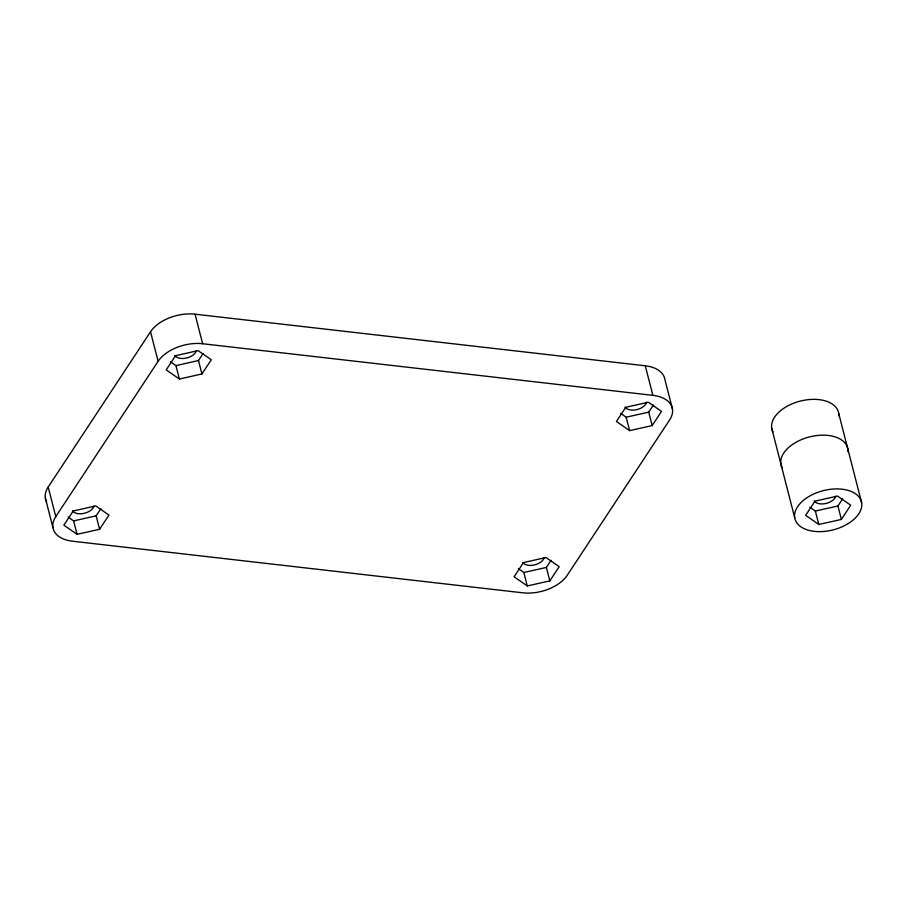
<?xml version="1.0" encoding="UTF-8"?>
<svg xmlns="http://www.w3.org/2000/svg" width="907" height="907" viewBox="0 0 907 907"><rect width="100%" height="100%" fill="white"/><g stroke="black" fill="none" stroke-linecap="round" stroke-linejoin="round"><path stroke-width="1.36" d="M46.631 501.843A34.33 20.226 -14.4 0 1 48.196 487.059L150.528 331.758A34.33 20.226 -14.4 0 1 195.05 314.185L645.285 365.793A34.33 20.226 -14.4 0 1 664.865 379.375L672.45 408.921M55.781 516.616L158.113 361.315A34.33 20.226 -14.4 0 1 202.635 343.742L652.87 395.35A34.33 20.226 -14.4 0 1 669.604 419.941L567.272 575.242A34.33 20.226 -14.4 0 1 522.749 592.815L72.515 541.207A34.33 20.226 -14.4 0 1 55.781 516.616L48.196 487.059M68.104 517.081L73.603 520.89L96.142 515.845L100.824 508.736M170.448 361.78L175.935 365.589L198.486 360.544L203.168 353.435M99.6 529.28L108.953 515.074L95.768 505.925L73.218 510.981L63.864 525.176L77.05 534.325L99.6 529.28L96.142 515.845M201.932 373.967L211.297 359.773L198.1 350.624L175.561 355.68L166.196 369.875L179.393 379.024L201.932 373.967L198.486 360.544M518.339 568.689L523.838 572.498L546.377 567.442L551.059 560.345M620.683 413.377L626.17 417.197L648.72 412.141L653.391 405.044M549.835 580.877L559.188 566.682L546.003 557.533L523.452 562.578L514.099 576.784L527.284 585.933L549.835 580.877L546.377 567.442M652.167 425.576L661.52 411.37L648.335 402.232L625.796 407.277L616.431 421.483L629.628 430.632L652.167 425.576L648.72 412.141M809.883 507.228L815.37 511.038L837.921 505.993L842.592 498.884M841.367 519.428L850.721 505.222L837.535 496.072L814.996 501.129L805.631 515.323L818.817 524.473L841.367 519.428L837.921 505.993M838.658 413.218L861.65 502.773A34.33 20.226 -14.4 0 1 814.282 531.355A34.33 20.226 -14.4 0 1 808.602 496.696A34.33 20.226 -14.4 0 1 861.65 502.773M815.37 511.038L818.817 524.473M771.71 428.217L794.713 517.772M645.285 365.793L652.87 395.35M626.17 417.197L629.628 430.632M523.838 572.498L527.284 585.933M195.05 314.185L202.635 343.742M175.935 365.589L179.393 379.024M150.528 331.758L158.113 361.315M73.603 520.89L77.05 534.325M45.35 498.079L52.935 527.625M196.354 350.703A11.44 6.746 -14.4 0 1 186.389 358.061A11.44 6.746 -14.4 0 1 174.802 355.533M94.022 506.004A11.44 6.746 -14.4 0 1 84.056 513.362A11.44 6.746 -14.4 0 1 72.469 510.834M544.257 557.612A11.44 6.746 -14.4 0 1 534.291 564.97A11.44 6.746 -14.4 0 1 522.704 562.442M646.589 402.3A11.44 6.746 -14.4 0 1 636.623 409.669A11.44 6.746 -14.4 0 1 625.036 407.13M773.002 431.981A34.33 20.226 -14.4 0 1 800.802 400.962A34.33 20.226 -14.4 0 1 838.794 415.894M782.197 467.808A34.33 20.226 -14.4 0 1 809.996 436.789A34.33 20.226 -14.4 0 1 848 451.709M835.789 496.152A11.44 6.746 -14.4 0 1 825.823 503.51A11.44 6.746 -14.4 0 1 814.237 500.981"/></g></svg>
